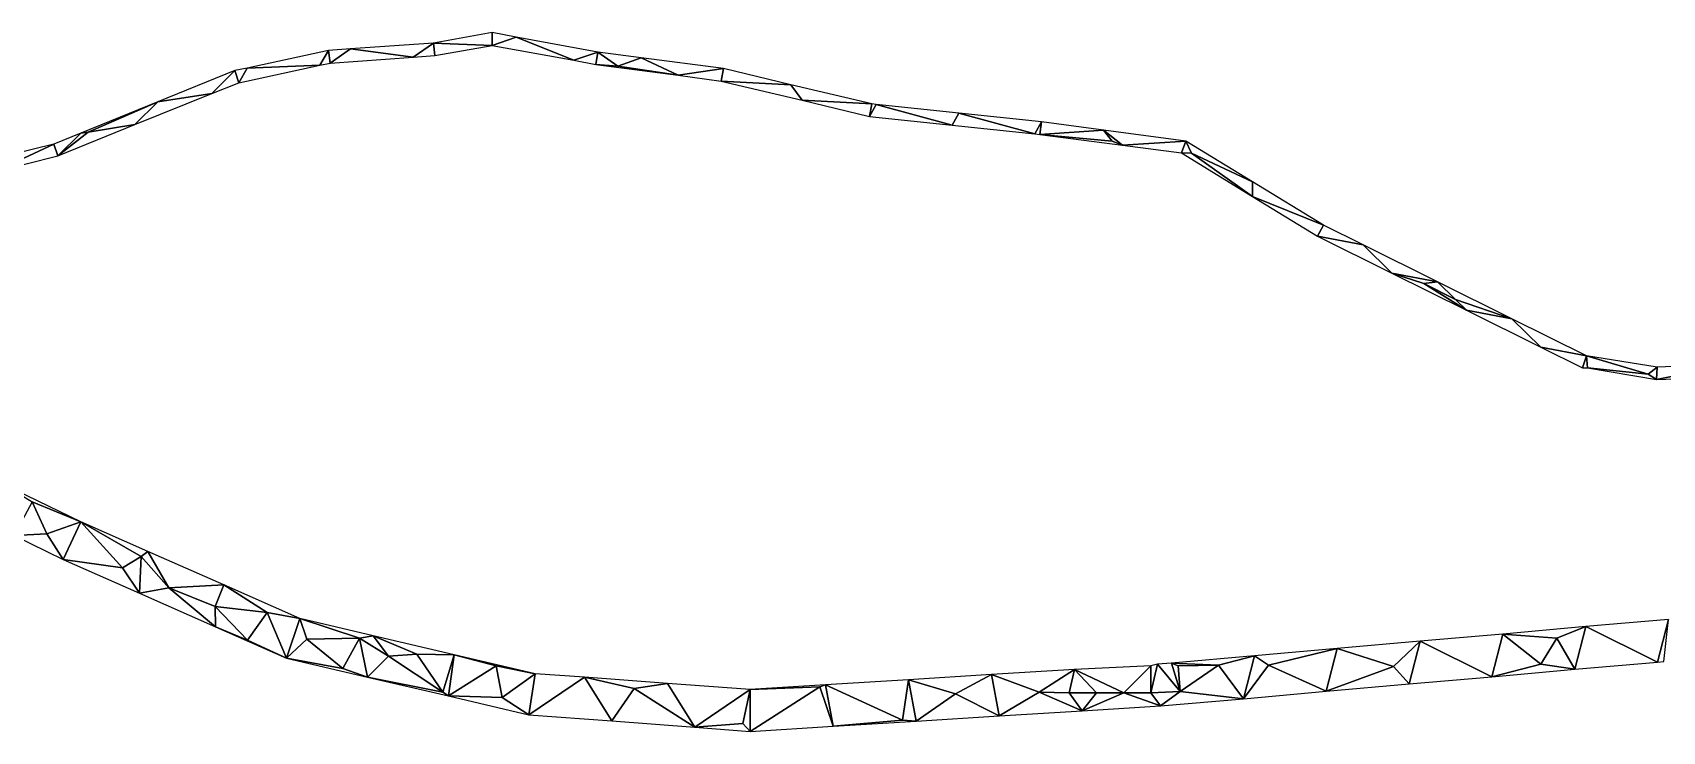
# Model space of a CAD drawing. Extents: x -30359 to 26190, y -30889 to 30041.
# Drawn here: x -4727 to 1151, y 5813 to 8333 of the extents above; entities that cross this region are included whole.
import ezdxf

# ---------------------------------------------------------------- set-up
doc = ezdxf.new("R2010")
doc.units = 0

msp = doc.modelspace()

# ---------------------------------------------------------------- linework, layer by layer
at = {"layer": 'mg_to_dxf', "color": 251}
for points in [[(-3354.25, 8244.84), (-3281.13, 8294.84), (-3580.25, 8273.84)], [(-3354.25, 8244.84), (-3275.5, 8250.84), (-3281.13, 8294.84)], [(-3281.13, 8294.84), (-3069.13, 8286.84), (-3068.88, 8332.84)], [(-3275.5, 8250.84), (-3069.13, 8286.84), (-3281.13, 8294.84)], [(-3068.88, 8332.84), (-3069.13, 8286.84), (-2983, 8316.84)], [(-2983, 8316.84), (-3069.13, 8286.84), (-2774.25, 8232.84)], [(-2688, 8262.84), (-2983, 8316.84), (-2774.25, 8232.84)], [(-3953, 8204.84), (-3690.25, 8214.84), (-3659.75, 8267.84)], [(-3653.38, 8222.84), (-3659.75, 8267.84), (-3690.25, 8214.84)], [(-3580.25, 8273.84), (-3659.75, 8267.84), (-3653.38, 8222.84)], [(-3653.38, 8222.84), (-3354.25, 8244.84), (-3580.25, 8273.84)], [(-2695, 8217.84), (-2688, 8262.84), (-2774.25, 8232.84)], [(-2695, 8217.84), (-2616.13, 8211.84), (-2688, 8262.84)], [(-2616.13, 8211.84), (-2532.38, 8241.84), (-2688, 8262.84)], [(-2397.75, 8178.84), (-2532.38, 8241.84), (-2616.13, 8211.84)], [(-2397.75, 8178.84), (-2235.13, 8202.84), (-2532.38, 8241.84)], [(-4274.5, 8082.84), (-4079.63, 8112.84), (-3996.63, 8195.84)], [(-4079.63, 8112.84), (-3983.38, 8151.84), (-3996.63, 8195.84)], [(-3953, 8204.84), (-3996.63, 8195.84), (-3983.38, 8151.84)], [(-3983.38, 8151.84), (-3690.25, 8214.84), (-3953, 8204.84)], [(-2397.75, 8178.84), (-2616.13, 8211.84), (-2695, 8217.84)], [(-2243.38, 8157.84), (-2235.13, 8202.84), (-2397.75, 8178.84)], [(-1992.13, 8144.84), (-2235.13, 8202.84), (-2243.38, 8157.84)], [(-4274.5, 8082.84), (-4357.63, 8000.84), (-4079.63, 8112.84)], [(-1951.63, 8088.84), (-1992.13, 8144.84), (-2243.38, 8157.84)], [(-1951.63, 8088.84), (-1700.38, 8075.84), (-1992.13, 8144.84)], [(-4274.5, 8082.84), (-4552.38, 7969.84), (-4526.38, 7973.84)], [(-4526.38, 7973.84), (-4357.63, 8000.84), (-4274.5, 8082.84)], [(-1951.63, 8088.84), (-1708, 8030.84), (-1700.38, 8075.84)], [(-1700.38, 8075.84), (-1708, 8030.84), (-1684.63, 8073.84)], [(-1684.63, 8073.84), (-1708, 8030.84), (-1409.75, 7998.84)], [(-1386.5, 8042.84), (-1684.63, 8073.84), (-1409.75, 7998.84)], [(-4635.63, 7887.84), (-4357.63, 8000.84), (-4526.38, 7973.84)], [(-1386.5, 8042.84), (-1409.75, 7998.84), (-1111.63, 7967.84)], [(-1386.5, 8042.84), (-1111.63, 7967.84), (-1088.25, 8010.84)], [(-1111.63, 7967.84), (-1093.5, 7965.84), (-1088.25, 8010.84)], [(-1093.5, 7965.84), (-864.75, 7980.84), (-1088.25, 8010.84)], [(-4552.38, 7969.84), (-4649.5, 7930.84), (-4635.63, 7887.84)], [(-4635.63, 7887.84), (-4526.38, 7973.84), (-4552.38, 7969.84)], [(-1093.5, 7965.84), (-832.88, 7940.84), (-864.75, 7980.84)], [(-1093.5, 7965.84), (-796.13, 7926.84), (-832.88, 7940.84)], [(-567.5, 7941.84), (-864.75, 7980.84), (-796.13, 7926.84)], [(-832.88, 7940.84), (-796.13, 7926.84), (-864.75, 7980.84)], [(-567.5, 7941.84), (-796.13, 7926.84), (-582.88, 7898.84)], [(-567.5, 7941.84), (-582.88, 7898.84), (-547.5, 7897.84)], [(-567.5, 7941.84), (-547.5, 7897.84), (-327, 7794.84)], [(-4880.5, 7873.84), (-4865.5, 7830.84), (-4649.5, 7930.84)], [(-4649.5, 7930.84), (-4865.5, 7830.84), (-4635.63, 7887.84)], [(-547.5, 7897.84), (-582.88, 7898.84), (-327.13, 7741.84)], [(-547.5, 7897.84), (-327.13, 7741.84), (-327, 7794.84)], [(-71, 7638.84), (-327, 7794.84), (-327.13, 7741.84)], [(-92.75, 7598.84), (-71, 7638.84), (-327.13, 7741.84)], [(-71, 7638.84), (-92.75, 7598.84), (71.88, 7567.84)], [(-92.75, 7598.84), (175.88, 7465.84), (71.88, 7567.84)], [(175.88, 7465.84), (340.38, 7433.84), (71.88, 7567.84)], [(175.88, 7465.84), (444.38, 7331.84), (291.13, 7427.84)], [(175.88, 7465.84), (291.13, 7427.84), (340.38, 7433.84)], [(291.13, 7427.84), (405.25, 7369.84), (340.38, 7433.84)], [(291.13, 7427.84), (444.38, 7331.84), (405.25, 7369.84)], [(340.38, 7433.84), (405.25, 7369.84), (608.75, 7300.84)], [(405.25, 7369.84), (444.38, 7331.84), (608.75, 7300.84)], [(608.75, 7300.84), (444.38, 7331.84), (713, 7198.84)], [(608.75, 7300.84), (713, 7198.84), (877.25, 7166.84)], [(863.5, 7123.84), (877.25, 7166.84), (713, 7198.84)], [(863.5, 7123.84), (881.25, 7123.84), (877.25, 7166.84)], [(877.25, 7166.84), (1099.63, 7100.84), (1132.88, 7126.84)], [(881.25, 7123.84), (1099.63, 7100.84), (877.25, 7166.84)], [(881.25, 7123.84), (1130.25, 7081.84), (1099.63, 7100.84)], [(1099.63, 7100.84), (1130.25, 7081.84), (1132.88, 7126.84)], [(1130.25, 7081.84), (1405.5, 7136.84), (1132.88, 7126.84)], [(1130.25, 7081.84), (1429.88, 7092.84), (1405.5, 7136.84)], [(-4822.63, 6699.84), (-4728.5, 6640.84), (-4552.75, 6568.84)], [(-4674.75, 6524.84), (-4728.5, 6640.84), (-4792.75, 6518.84)], [(-4728.5, 6640.84), (-4674.75, 6524.84), (-4552.75, 6568.84)], [(-4792.75, 6518.84), (-4615.75, 6432.84), (-4674.75, 6524.84)], [(-4674.75, 6524.84), (-4615.75, 6432.84), (-4552.75, 6568.84)], [(-4615.75, 6432.84), (-4402.25, 6402.84), (-4552.75, 6568.84)], [(-4552.75, 6568.84), (-4334.88, 6443.84), (-4311.5, 6461.84)], [(-4552.75, 6568.84), (-4402.25, 6402.84), (-4334.88, 6443.84)], [(-4615.75, 6432.84), (-4341.5, 6311.84), (-4402.25, 6402.84)], [(-4402.25, 6402.84), (-4341.5, 6311.84), (-4334.88, 6443.84)], [(-4334.88, 6443.84), (-4341.5, 6311.84), (-4235.13, 6330.84)], [(-4311.5, 6461.84), (-4334.88, 6443.84), (-4235.13, 6330.84)], [(-4311.5, 6461.84), (-4235.13, 6330.84), (-4037.13, 6340.84)], [(-4235.13, 6330.84), (-4341.5, 6311.84), (-4067.25, 6189.84)], [(-4235.13, 6330.84), (-4068.5, 6263.84), (-4037.13, 6340.84)], [(-4235.13, 6330.84), (-4067.25, 6189.84), (-4068.5, 6263.84)], [(-4068.5, 6263.84), (-3880.5, 6241.84), (-4037.13, 6340.84)], [(-3880.5, 6241.84), (-3762.88, 6219.84), (-4037.13, 6340.84)], [(-4068.5, 6263.84), (-3951.75, 6141.84), (-3880.5, 6241.84)], [(-4068.5, 6263.84), (-4067.25, 6189.84), (-3951.75, 6141.84)], [(-3951.75, 6141.84), (-3810.75, 6076.84), (-3880.5, 6241.84)], [(-3810.75, 6076.84), (-3762.88, 6219.84), (-3880.5, 6241.84)], [(-4067.25, 6189.84), (-3810.75, 6076.84), (-3951.75, 6141.84)], [(-3762.88, 6219.84), (-3810.75, 6076.84), (-3738.13, 6145.84)], [(-3762.88, 6219.84), (-3738.13, 6145.84), (-3547.38, 6148.84)], [(-3762.88, 6219.84), (-3547.38, 6148.84), (-3497.88, 6157.84)], [(576, 6163.84), (770.38, 6148.84), (874.75, 6190.84)], [(770.38, 6148.84), (835.13, 6036.84), (874.75, 6190.84)], [(835.13, 6036.84), (1133.88, 6062.84), (874.75, 6190.84)], [(874.75, 6190.84), (1133.88, 6062.84), (1173.5, 6216.84)], [(1133.88, 6062.84), (1157, 6064.84), (1173.5, 6216.84)], [(-3738.13, 6145.84), (-3810.75, 6076.84), (-3608.13, 6039.84)], [(-3738.13, 6145.84), (-3608.13, 6039.84), (-3547.38, 6148.84)], [(-3547.38, 6148.84), (-3608.13, 6039.84), (-3518.75, 6008.84)], [(-3497.88, 6157.84), (-3547.38, 6148.84), (-3442.5, 6083.84)], [(-3547.38, 6148.84), (-3518.75, 6008.84), (-3442.5, 6083.84)], [(-3497.88, 6157.84), (-3442.5, 6083.84), (-3341.38, 6091.84)], [(-3497.88, 6157.84), (-3341.38, 6091.84), (-3206, 6088.84)], [(-21.38, 6111.84), (181.5, 6046.84), (277.38, 6137.84)], [(181.5, 6046.84), (237.63, 5983.84), (277.38, 6137.84)], [(536.38, 6009.84), (277.38, 6137.84), (237.63, 5983.84)], [(576, 6163.84), (277.38, 6137.84), (536.38, 6009.84)], [(576, 6163.84), (536.38, 6009.84), (712.38, 6054.84)], [(712.38, 6054.84), (770.38, 6148.84), (576, 6163.84)], [(835.13, 6036.84), (770.38, 6148.84), (712.38, 6054.84)], [(-3608.13, 6039.84), (-3810.75, 6076.84), (-3518.75, 6008.84)], [(-3247.25, 5954.84), (-3442.5, 6083.84), (-3518.75, 6008.84)], [(-3341.38, 6091.84), (-3442.5, 6083.84), (-3247.25, 5954.84)], [(-3247.25, 5954.84), (-3206, 6088.84), (-3341.38, 6091.84)], [(-3206, 6088.84), (-3247.25, 5954.84), (-3226.75, 5940.84)], [(-3226.75, 5940.84), (-3055.25, 6049.84), (-3206, 6088.84)], [(-3055.25, 6049.84), (-2914, 6020.84), (-3206, 6088.84)], [(-669.37, 6054.84), (-693.13, 6049.84), (-693.13, 5951.84)], [(-588.37, 5956.84), (-669.37, 6054.84), (-693.13, 5951.84)], [(-588.37, 5956.84), (-618.88, 6058.84), (-669.37, 6054.84)], [(-449.25, 6051.84), (-320.13, 6085.84), (-618.88, 6058.84)], [(-449.25, 6051.84), (-618.88, 6058.84), (-594.63, 6049.84)], [(-594.63, 6049.84), (-618.88, 6058.84), (-588.37, 5956.84)], [(-359.75, 5930.84), (-320.13, 6085.84), (-449.25, 6051.84)], [(-359.75, 5930.84), (-269.5, 6051.84), (-320.13, 6085.84)], [(-269.5, 6051.84), (-21.38, 6111.84), (-320.13, 6085.84)], [(-269.5, 6051.84), (-61, 5957.84), (-21.38, 6111.84)], [(-21.38, 6111.84), (-61, 5957.84), (181.5, 6046.84)], [(835.13, 6036.84), (712.38, 6054.84), (536.38, 6009.84)], [(-3247.25, 5954.84), (-3518.75, 6008.84), (-3226.75, 5940.84)], [(-3226.75, 5940.84), (-3033.63, 5934.84), (-3055.25, 6049.84)], [(-3033.63, 5934.84), (-2914, 6020.84), (-3055.25, 6049.84)], [(-2936.75, 5872.84), (-2914, 6020.84), (-3033.63, 5934.84)], [(-2936.75, 5872.84), (-2736.25, 6007.84), (-2914, 6020.84)], [(-2637.75, 5850.84), (-2736.25, 6007.84), (-2936.75, 5872.84)], [(-2637.75, 5850.84), (-2557.13, 5967.84), (-2736.25, 6007.84)], [(-2557.13, 5967.84), (-2437.25, 5985.84), (-2736.25, 6007.84)], [(-1567.25, 5998.84), (-1866.63, 5980.84), (-1589.38, 5852.84)], [(-1567.25, 5998.84), (-1589.38, 5852.84), (-1540.38, 5849.84)], [(-1398.13, 5948.84), (-1268, 6017.84), (-1567.25, 5998.84)], [(-1540.38, 5849.84), (-1398.13, 5948.84), (-1567.25, 5998.84)], [(-1268, 6017.84), (-1398.13, 5948.84), (-1241.13, 5868.84)], [(-968.63, 6035.84), (-1268, 6017.84), (-1096.63, 5954.84)], [(-1241.13, 5868.84), (-1096.63, 5954.84), (-1268, 6017.84)], [(-1096.63, 5954.84), (-988.38, 5951.84), (-968.63, 6035.84)], [(-988.38, 5951.84), (-890, 5951.84), (-968.63, 6035.84)], [(-693.13, 6049.84), (-968.63, 6035.84), (-791.5, 5951.84)], [(-890, 5951.84), (-791.5, 5951.84), (-968.63, 6035.84)], [(-693.13, 5951.84), (-693.13, 6049.84), (-791.5, 5951.84)], [(-588.37, 5956.84), (-449.25, 6051.84), (-594.63, 6049.84)], [(-359.75, 5930.84), (-449.25, 6051.84), (-588.37, 5956.84)], [(-359.75, 5930.84), (-61, 5957.84), (-269.5, 6051.84)], [(181.5, 6046.84), (-61, 5957.84), (237.63, 5983.84)], [(-2936.75, 5872.84), (-3033.63, 5934.84), (-3226.75, 5940.84)], [(-2637.75, 5850.84), (-2338.63, 5827.84), (-2557.13, 5967.84)], [(-2338.63, 5827.84), (-2437.25, 5985.84), (-2557.13, 5967.84)], [(-2437.25, 5985.84), (-2338.63, 5827.84), (-2138.13, 5963.84)], [(-2165, 5841.84), (-2138.13, 5963.84), (-2338.63, 5827.84)], [(-2139, 5812.84), (-2138.13, 5963.84), (-2165, 5841.84)], [(-2138.13, 5963.84), (-2139, 5812.84), (-1887.38, 5973.84)], [(-1887.38, 5973.84), (-2139, 5812.84), (-1839.75, 5831.84)], [(-2138.13, 5963.84), (-1887.38, 5973.84), (-1866.63, 5980.84)], [(-1866.63, 5980.84), (-1887.38, 5973.84), (-1839.75, 5831.84)], [(-1839.75, 5831.84), (-1589.38, 5852.84), (-1866.63, 5980.84)], [(-1540.38, 5849.84), (-1241.13, 5868.84), (-1398.13, 5948.84)], [(-1241.13, 5868.84), (-941.75, 5886.84), (-1096.63, 5954.84)], [(-988.38, 5951.84), (-1096.63, 5954.84), (-941.75, 5886.84)], [(-890, 5951.84), (-988.38, 5951.84), (-941.75, 5886.84)], [(-791.5, 5951.84), (-890, 5951.84), (-941.75, 5886.84)], [(-941.75, 5886.84), (-658.5, 5904.84), (-791.5, 5951.84)], [(-693.13, 5951.84), (-791.5, 5951.84), (-658.5, 5904.84)], [(-588.37, 5956.84), (-693.13, 5951.84), (-658.5, 5904.84)], [(-359.75, 5930.84), (-588.37, 5956.84), (-658.5, 5904.84)], [(-2139, 5812.84), (-2165, 5841.84), (-2338.63, 5827.84)], [(-1589.38, 5852.84), (-1839.75, 5831.84), (-1540.38, 5849.84)]]:
    msp.add_3dface(points, dxfattribs=at)

doc.saveas('drawing.dxf')
